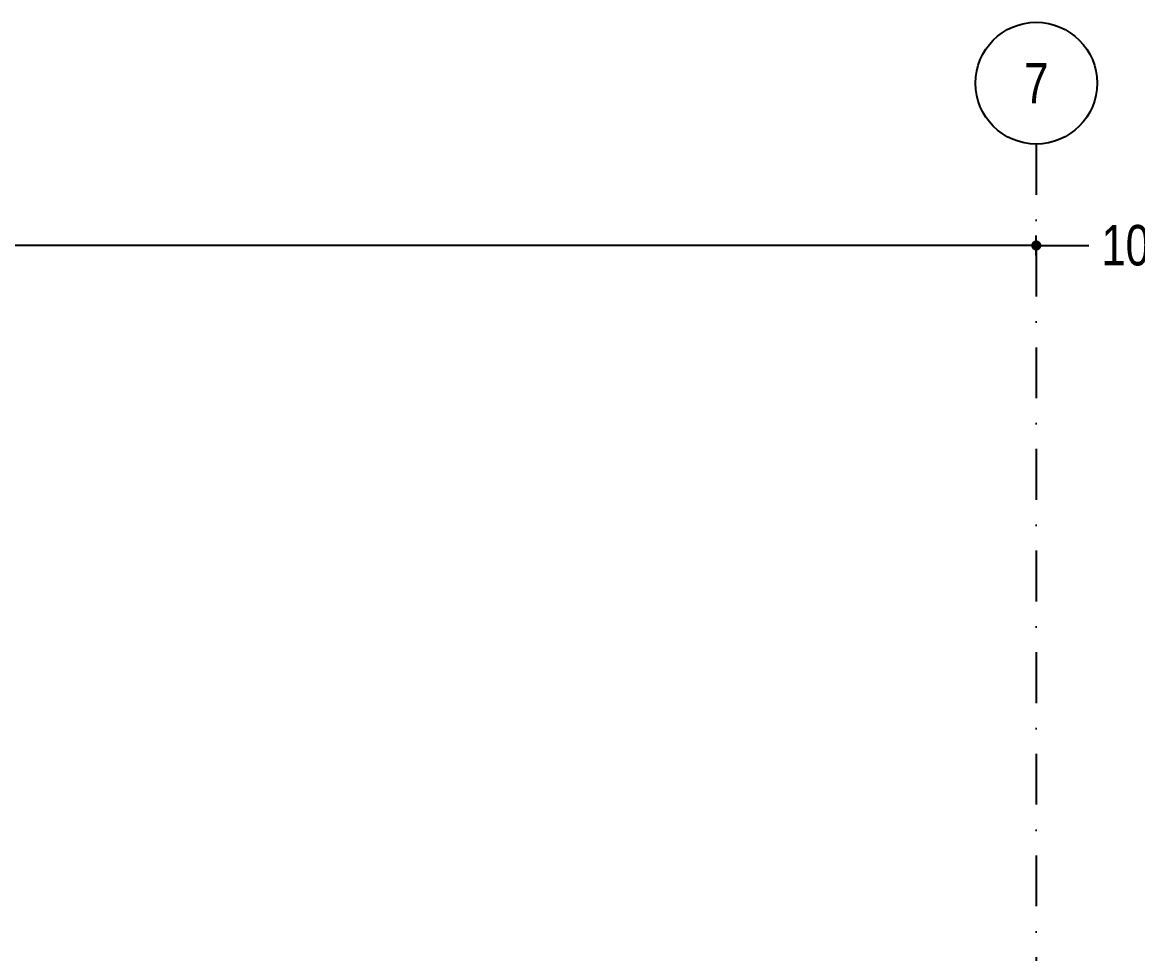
# Model space of a CAD drawing. Header units: centimetres. Extents: x 26569 to 160723, y -3143 to 14565.
# Drawn here: x 113308 to 113858, y -542 to -83 of the extents above; entities that cross this region are included whole.
import ezdxf
from ezdxf.enums import TextEntityAlignment as Align

# ---------------------------------------------------------------- set-up
doc = ezdxf.new("R2010")
doc.units = ezdxf.units.CM
doc.header["$LTSCALE"] = 100
doc.linetypes.add('DASHDOT2', pattern=[0.5, 0.25, -0.125, 0, -0.125])
doc.layers.add('A-ANNO-DIMS', color=187, linetype='Continuous')
doc.layers.add('A-ANNO-GRID', color=155, linetype='DASHDOT2')
doc.styles.add('Fields_100', font='act_simplex.shx', dxfattribs={"width": 0.8, "height": 20})
doc.dimstyles.new('FIELDS_100', dxfattribs={"dimscale": 0, "dimtxt": 20, "dimasz": 5, "dimexe": 5, "dimexo": 5, "dimgap": 5, "dimtad": 0, "dimdec": 0, "dimzin": 0, "dimdsep": 46, "dimtxsty": 'Fields_100', "dimblk": 'DOT', "dimcen": 0.09, "dimclrt": 50, "dimadec": 0, "dimazin": 0, "dimtfac": 1, "dimtdec": 0, "dimtix": 1, "dimtofl": 0, "dimtmove": 1, "dimatfit": 3, "dimfxl": 5, "dimfxlon": 1, "dimtolj": 1, "dimtzin": 0, "dimarcsym": 0})

# ---------------------------------------------------------------- blocks, each defined once
blk = doc.blocks.new('_Dot')
at = {"color": 0, "linetype": 'ByBlock', "lineweight": -2}
blk.add_line((-0.5, 0), (-1, 0), dxfattribs=at)
at = {"color": 0, "linetype": 'ByBlock', "const_width": 0.5}
blk.add_lwpolyline([(-0.25, 0, 1), (0.25, 0, 1)], format="xyb", close=True, dxfattribs=at)
blk = doc.blocks.new('*D477')
at = {"layer": 'A-ANNO-DIMS', "color": 0, "lineweight": -2, "transparency": 16777216}
for p, q in [((112107.73, -198.45), (112107.73, -188.45)), ((113807.73, -198.45), (113807.73, -188.45)), ((112112.73, -193.45), (112926.06, -193.45)), ((113802.73, -193.45), (112989.4, -193.45))]:
    blk.add_line(p, q, dxfattribs=at)
at = {"layer": 'DEFPOINTS', "color": 0, "transparency": 16777216}
for p in [(113807.73, -193.45), (112107.73, -1038.45), (113807.73, -1038.45)]:
    blk.add_point(p, dxfattribs=at)
at = {"layer": 'A-ANNO-DIMS', "color": 0, "lineweight": -2, "transparency": 16777216, "xscale": 5, "yscale": 5, "zscale": 5, "rotation": 180}
blk.add_blockref('_Dot', (112107.73, -193.45), dxfattribs=at)
at = {"layer": 'A-ANNO-DIMS', "color": 0, "lineweight": -2, "transparency": 16777216, "xscale": 5, "yscale": 5, "zscale": 5}
blk.add_blockref('_Dot', (113807.73, -193.45), dxfattribs=at)
at = {"layer": 'A-ANNO-DIMS', "color": 50, "transparency": 16777216, "insert": (112957.73, -193.45), "char_height": 20, "attachment_point": 5, "style": 'Fields_100'}
blk.add_mtext('\\A1;1700', dxfattribs=at)
blk = doc.blocks.new('*D483')
at = {"layer": 'A-ANNO-DIMS', "color": 0, "lineweight": -2, "transparency": 16777216}
for p, q in [((113807.73, -198.45), (113807.73, -188.45)), ((113907.73, -198.45), (113907.73, -188.45)), ((113812.73, -193.45), (113833.68, -193.45)), ((113902.73, -193.45), (113881.78, -193.45))]:
    blk.add_line(p, q, dxfattribs=at)
at = {"layer": 'DEFPOINTS', "color": 0, "transparency": 16777216}
for p in [(113907.73, -193.45), (113807.73, -1038.45), (113907.73, -1038.45)]:
    blk.add_point(p, dxfattribs=at)
at = {"layer": 'A-ANNO-DIMS', "color": 0, "lineweight": -2, "transparency": 16777216, "xscale": 5, "yscale": 5, "zscale": 5, "rotation": 180}
blk.add_blockref('_Dot', (113807.73, -193.45), dxfattribs=at)
at = {"layer": 'A-ANNO-DIMS', "color": 0, "lineweight": -2, "transparency": 16777216, "xscale": 5, "yscale": 5, "zscale": 5}
blk.add_blockref('_Dot', (113907.73, -193.45), dxfattribs=at)
at = {"layer": 'A-ANNO-DIMS', "color": 50, "transparency": 16777216, "insert": (113857.73, -193.45), "char_height": 20, "attachment_point": 5, "style": 'Fields_100'}
blk.add_mtext('\\A1;100', dxfattribs=at)

msp = doc.modelspace()

# ---------------------------------------------------------------- linework, layer by layer
at = {"layer": 'A-ANNO-GRID'}
msp.add_lwpolyline([(113807.73, -143.45), (113807.73, -1876.54)], dxfattribs=at)
at = {"layer": 'A-ANNO-GRID', "linetype": 'Continuous', "ltscale": 10}
msp.add_circle((113807.73, -113.45), 30, dxfattribs=at)

# ---------------------------------------------------------------- texts
at = {"layer": 'A-ANNO-GRID', "color": 50, "style": 'Fields_100', "width": 0.8}
msp.add_text('7', height=20, rotation=359.9267, dxfattribs=at).set_placement((113807.73, -113.45), align=Align.MIDDLE_CENTER)

# ---------------------------------------------------------------- dimensions: what is measured, and where the dimension line sits
at = {"layer": 'A-ANNO-DIMS'}
for base, p1, p2, picture, middle in [((113807.73, -193.45), (112107.73, -1038.45), (113807.73, -1038.45), '*D477', (112957.73, -193.45)), ((113907.73, -193.45), (113807.73, -1038.45), (113907.73, -1038.45), '*D483', (113857.73, -193.45))]:
    dim = msp.add_linear_dim(base=base, p1=p1, p2=p2, dimstyle='FIELDS_100', override={"dimscale": 1}, dxfattribs=at)
    dim.commit()
    dim.dimension.update_dxf_attribs({"geometry": picture, "text_midpoint": middle})

doc.saveas('drawing.dxf')
